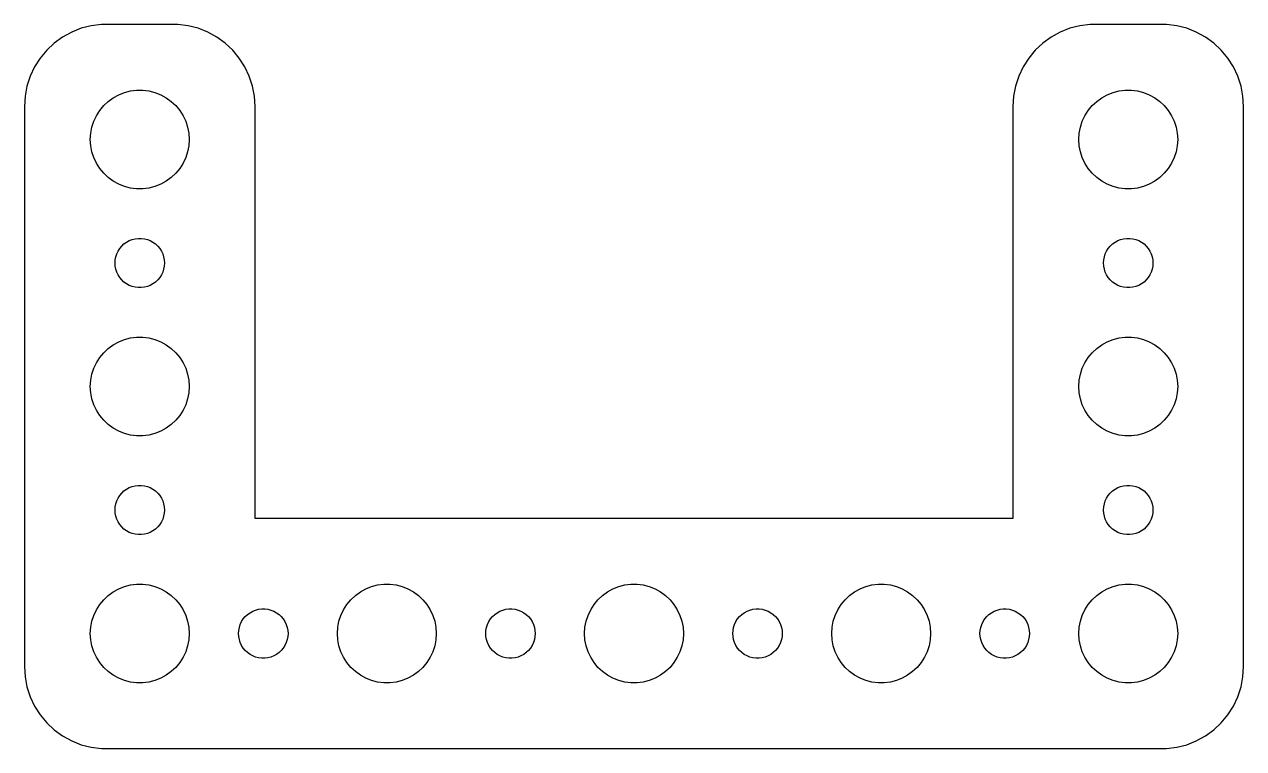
# Model space of a CAD drawing. Header units: metres. Extents: x -37 to 37, y 101 to 253.
# Drawn here: x -37 to 37, y 101 to 145 of the extents above; entities that cross this region are included whole.
import ezdxf

# ---------------------------------------------------------------- set-up
doc = ezdxf.new("R2010")
doc.units = ezdxf.units.M

msp = doc.modelspace()

# ---------------------------------------------------------------- linework, layer by layer
for p, q in [((-34.1289, 144.524), (-34.6791, 144.222)), ((-33.5451, 144.755), (-34.1289, 144.524)), ((-32.9369, 144.911), (-33.5451, 144.755)), ((-32.3139, 144.99), (-32.9369, 144.911)), ((-27.686, 144.99), (-32.3139, 144.99)), ((-27.0631, 144.911), (-27.686, 144.99)), ((-26.4549, 144.755), (-27.0631, 144.911)), ((-25.8711, 144.524), (-26.4549, 144.755)), ((-25.3209, 144.222), (-25.8711, 144.524)), ((25.8711, 144.524), (25.3209, 144.222)), ((26.4549, 144.755), (25.8711, 144.524)), ((27.0631, 144.911), (26.4549, 144.755)), ((27.686, 144.99), (27.0631, 144.911)), ((32.3139, 144.99), (27.686, 144.99)), ((32.9369, 144.911), (32.3139, 144.99)), ((33.5451, 144.755), (32.9369, 144.911)), ((34.1289, 144.524), (33.5451, 144.755)), ((34.6791, 144.222), (34.1289, 144.524)), ((-35.1871, 143.853), (-35.6448, 143.423)), ((-34.6791, 144.222), (-35.1871, 143.853)), ((-24.8129, 143.853), (-25.3209, 144.222)), ((-24.3551, 143.423), (-24.8129, 143.853)), ((24.8129, 143.853), (24.3551, 143.423)), ((25.3209, 144.222), (24.8129, 143.853)), ((35.1871, 143.853), (34.6791, 144.222)), ((35.6448, 143.423), (35.1871, 143.853)), ((-36.0451, 142.939), (-36.3815, 142.409)), ((-35.6448, 143.423), (-36.0451, 142.939)), ((-23.9549, 142.939), (-24.3551, 143.423)), ((-23.6185, 142.409), (-23.9549, 142.939)), ((23.9549, 142.939), (23.6185, 142.409)), ((24.3551, 143.423), (23.9549, 142.939)), ((36.0451, 142.939), (35.6448, 143.423)), ((36.3815, 142.409), (36.0451, 142.939)), ((-36.3815, 142.409), (-36.6489, 141.841)), ((-23.3511, 141.841), (-23.6185, 142.409)), ((23.6185, 142.409), (23.3511, 141.841)), ((36.6489, 141.841), (36.3815, 142.409)), ((-36.6489, 141.841), (-36.8429, 141.243)), ((-23.1571, 141.243), (-23.3511, 141.841)), ((23.3511, 141.841), (23.1571, 141.243)), ((36.8429, 141.243), (36.6489, 141.841)), ((-36.9606, 140.627), (-37, 140)), ((-36.8429, 141.243), (-36.9606, 140.627)), ((-31.6075, 140.533), (-31.2773, 140.714)), ((-31.2773, 140.714), (-30.927, 140.853)), ((-30.927, 140.853), (-30.5621, 140.947)), ((-30.5621, 140.947), (-30.1884, 140.994)), ((-30.1884, 140.994), (-29.8116, 140.994)), ((-29.8116, 140.994), (-29.4379, 140.947)), ((-29.4379, 140.947), (-29.0729, 140.853)), ((-29.0729, 140.853), (-28.7227, 140.714)), ((-28.7227, 140.714), (-28.3925, 140.533)), ((-23.0394, 140.627), (-23.1571, 141.243)), ((-23, 140), (-23.0394, 140.627)), ((23.0394, 140.627), (23, 140)), ((23.1571, 141.243), (23.0394, 140.627)), ((28.3925, 140.533), (28.7227, 140.714)), ((28.7227, 140.714), (29.0729, 140.853)), ((29.0729, 140.853), (29.4379, 140.947)), ((29.4379, 140.947), (29.8116, 140.994)), ((29.8116, 140.994), (30.1884, 140.994)), ((30.1884, 140.994), (30.5621, 140.947)), ((30.5621, 140.947), (30.927, 140.853)), ((30.927, 140.853), (31.2773, 140.714)), ((31.2773, 140.714), (31.6075, 140.533)), ((36.9606, 140.627), (36.8429, 141.243)), ((37, 140), (36.9606, 140.627)), ((-37, 140), (-37, 106)), ((-32.427, 139.763), (-32.1869, 140.054)), ((-32.1869, 140.054), (-31.9123, 140.312)), ((-31.9123, 140.312), (-31.6075, 140.533)), ((-28.3925, 140.533), (-28.0877, 140.312)), ((-28.0877, 140.312), (-27.8131, 140.054)), ((-27.8131, 140.054), (-27.5729, 139.763)), ((-23, 114.99), (-23, 140)), ((23, 140), (23, 114.99)), ((27.5729, 139.763), (27.8131, 140.054)), ((27.8131, 140.054), (28.0877, 140.312)), ((28.0877, 140.312), (28.3925, 140.533)), ((31.6075, 140.533), (31.9123, 140.312)), ((31.9123, 140.312), (32.1869, 140.054)), ((32.1869, 140.054), (32.427, 139.763)), ((37, 106), (37, 140)), ((-32.7893, 139.104), (-32.6289, 139.445)), ((-32.6289, 139.445), (-32.427, 139.763)), ((-27.5729, 139.763), (-27.3711, 139.445)), ((-27.3711, 139.445), (-27.2107, 139.104)), ((27.2107, 139.104), (27.3711, 139.445)), ((27.3711, 139.445), (27.5729, 139.763)), ((32.427, 139.763), (32.6289, 139.445)), ((32.6289, 139.445), (32.7893, 139.104)), ((-32.9763, 138.376), (-32.9057, 138.746)), ((-32.9057, 138.746), (-32.7893, 139.104)), ((-27.2107, 139.104), (-27.0942, 138.746)), ((-27.0942, 138.746), (-27.0237, 138.376)), ((27.0237, 138.376), (27.0942, 138.746)), ((27.0942, 138.746), (27.2107, 139.104)), ((32.7893, 139.104), (32.9057, 138.746)), ((32.9057, 138.746), (32.9763, 138.376)), ((-33, 138), (-32.9763, 138.376)), ((-32.9763, 137.624), (-33, 138)), ((-27.0237, 138.376), (-27, 138)), ((-27, 138), (-27.0237, 137.624)), ((27, 138), (27.0237, 138.376)), ((27.0237, 137.624), (27, 138)), ((32.9763, 138.376), (33, 138)), ((33, 138), (32.9763, 137.624)), ((-32.9057, 137.254), (-32.9763, 137.624)), ((-32.7893, 136.896), (-32.9057, 137.254)), ((-27.0942, 137.254), (-27.2107, 136.896)), ((-27.0237, 137.624), (-27.0942, 137.254)), ((27.0942, 137.254), (27.0237, 137.624)), ((27.2107, 136.896), (27.0942, 137.254)), ((32.9057, 137.254), (32.7893, 136.896)), ((32.9763, 137.624), (32.9057, 137.254)), ((-32.6289, 136.555), (-32.7893, 136.896)), ((-32.427, 136.237), (-32.6289, 136.555)), ((-32.1869, 135.946), (-32.427, 136.237)), ((-27.5729, 136.237), (-27.8131, 135.946)), ((-27.3711, 136.555), (-27.5729, 136.237)), ((-27.2107, 136.896), (-27.3711, 136.555)), ((27.3711, 136.555), (27.2107, 136.896)), ((27.5729, 136.237), (27.3711, 136.555)), ((27.8131, 135.946), (27.5729, 136.237)), ((32.427, 136.237), (32.1869, 135.946)), ((32.6289, 136.555), (32.427, 136.237)), ((32.7893, 136.896), (32.6289, 136.555)), ((-31.9123, 135.688), (-32.1869, 135.946)), ((-31.6075, 135.467), (-31.9123, 135.688)), ((-31.2773, 135.286), (-31.6075, 135.467)), ((-28.3925, 135.467), (-28.7227, 135.286)), ((-28.0877, 135.688), (-28.3925, 135.467)), ((-27.8131, 135.946), (-28.0877, 135.688)), ((28.0877, 135.688), (27.8131, 135.946)), ((28.3925, 135.467), (28.0877, 135.688)), ((28.7227, 135.286), (28.3925, 135.467)), ((31.6075, 135.467), (31.2773, 135.286)), ((31.9123, 135.688), (31.6075, 135.467)), ((32.1869, 135.946), (31.9123, 135.688)), ((-30.927, 135.147), (-31.2773, 135.286)), ((-30.5621, 135.053), (-30.927, 135.147)), ((-30.1884, 135.006), (-30.5621, 135.053)), ((-29.8116, 135.006), (-30.1884, 135.006)), ((-29.4379, 135.053), (-29.8116, 135.006)), ((-29.0729, 135.147), (-29.4379, 135.053)), ((-28.7227, 135.286), (-29.0729, 135.147)), ((29.0729, 135.147), (28.7227, 135.286)), ((29.4379, 135.053), (29.0729, 135.147)), ((29.8116, 135.006), (29.4379, 135.053)), ((30.1884, 135.006), (29.8116, 135.006)), ((30.5621, 135.053), (30.1884, 135.006)), ((30.927, 135.147), (30.5621, 135.053)), ((31.2773, 135.286), (30.927, 135.147)), ((-30.9561, 131.656), (-30.8037, 131.766)), ((-30.8037, 131.766), (-30.6387, 131.857)), ((-30.6387, 131.857), (-30.4635, 131.927)), ((-30.4635, 131.927), (-30.2811, 131.973)), ((-30.2811, 131.973), (-30.0942, 131.997)), ((-30.0942, 131.997), (-29.9058, 131.997)), ((-29.9058, 131.997), (-29.7189, 131.973)), ((-29.7189, 131.973), (-29.5365, 131.927)), ((-29.5365, 131.927), (-29.3613, 131.857)), ((-29.3613, 131.857), (-29.1963, 131.766)), ((-29.1963, 131.766), (-29.0439, 131.656)), ((29.0439, 131.656), (29.1963, 131.766)), ((29.1963, 131.766), (29.3613, 131.857)), ((29.3613, 131.857), (29.5365, 131.927)), ((29.5365, 131.927), (29.7189, 131.973)), ((29.7189, 131.973), (29.9058, 131.997)), ((29.9058, 131.997), (30.0942, 131.997)), ((30.0942, 131.997), (30.2811, 131.973)), ((30.2811, 131.973), (30.4635, 131.927)), ((30.4635, 131.927), (30.6387, 131.857)), ((30.6387, 131.857), (30.8037, 131.766)), ((30.8037, 131.766), (30.9561, 131.656)), ((-31.4529, 130.873), (-31.3947, 131.052)), ((-31.3947, 131.052), (-31.3145, 131.223)), ((-31.3145, 131.223), (-31.2135, 131.382)), ((-31.2135, 131.382), (-31.0934, 131.527)), ((-31.0934, 131.527), (-30.9561, 131.656)), ((-29.0439, 131.656), (-28.9065, 131.527)), ((-28.9065, 131.527), (-28.7865, 131.382)), ((-28.7865, 131.382), (-28.6855, 131.223)), ((-28.6855, 131.223), (-28.6053, 131.052)), ((-28.6053, 131.052), (-28.5471, 130.873)), ((28.5471, 130.873), (28.6053, 131.052)), ((28.6053, 131.052), (28.6855, 131.223)), ((28.6855, 131.223), (28.7865, 131.382)), ((28.7865, 131.382), (28.9065, 131.527)), ((28.9065, 131.527), (29.0439, 131.656)), ((30.9561, 131.656), (31.0934, 131.527)), ((31.0934, 131.527), (31.2135, 131.382)), ((31.2135, 131.382), (31.3145, 131.223)), ((31.3145, 131.223), (31.3947, 131.052)), ((31.3947, 131.052), (31.4529, 130.873)), ((-31.5, 130.5), (-31.4882, 130.688)), ((-31.4882, 130.312), (-31.5, 130.5)), ((-31.4882, 130.688), (-31.4529, 130.873)), ((-31.4529, 130.127), (-31.4882, 130.312)), ((-28.5471, 130.873), (-28.5118, 130.688)), ((-28.5118, 130.312), (-28.5471, 130.127)), ((-28.5118, 130.688), (-28.5, 130.5)), ((-28.5, 130.5), (-28.5118, 130.312)), ((28.5, 130.5), (28.5118, 130.688)), ((28.5118, 130.312), (28.5, 130.5)), ((28.5118, 130.688), (28.5471, 130.873)), ((28.5471, 130.127), (28.5118, 130.312)), ((31.4529, 130.873), (31.4882, 130.688)), ((31.4882, 130.312), (31.4529, 130.127)), ((31.4882, 130.688), (31.5, 130.5)), ((31.5, 130.5), (31.4882, 130.312)), ((-31.3947, 129.948), (-31.4529, 130.127)), ((-31.3145, 129.777), (-31.3947, 129.948)), ((-31.2135, 129.618), (-31.3145, 129.777)), ((-31.0934, 129.473), (-31.2135, 129.618)), ((-28.7865, 129.618), (-28.9065, 129.473)), ((-28.6855, 129.777), (-28.7865, 129.618)), ((-28.6053, 129.948), (-28.6855, 129.777)), ((-28.5471, 130.127), (-28.6053, 129.948)), ((28.6053, 129.948), (28.5471, 130.127)), ((28.6855, 129.777), (28.6053, 129.948)), ((28.7865, 129.618), (28.6855, 129.777)), ((28.9065, 129.473), (28.7865, 129.618)), ((31.2135, 129.618), (31.0934, 129.473)), ((31.3145, 129.777), (31.2135, 129.618)), ((31.3947, 129.948), (31.3145, 129.777)), ((31.4529, 130.127), (31.3947, 129.948)), ((-30.9561, 129.344), (-31.0934, 129.473)), ((-30.8037, 129.234), (-30.9561, 129.344)), ((-30.6387, 129.143), (-30.8037, 129.234)), ((-30.4635, 129.073), (-30.6387, 129.143)), ((-30.2811, 129.027), (-30.4635, 129.073)), ((-30.0942, 129.003), (-30.2811, 129.027)), ((-29.9058, 129.003), (-30.0942, 129.003)), ((-29.7189, 129.027), (-29.9058, 129.003)), ((-29.5365, 129.073), (-29.7189, 129.027)), ((-29.3613, 129.143), (-29.5365, 129.073)), ((-29.1963, 129.234), (-29.3613, 129.143)), ((-29.0439, 129.344), (-29.1963, 129.234)), ((-28.9065, 129.473), (-29.0439, 129.344)), ((29.0439, 129.344), (28.9065, 129.473)), ((29.1963, 129.234), (29.0439, 129.344)), ((29.3613, 129.143), (29.1963, 129.234)), ((29.5365, 129.073), (29.3613, 129.143)), ((29.7189, 129.027), (29.5365, 129.073)), ((29.9058, 129.003), (29.7189, 129.027)), ((30.0942, 129.003), (29.9058, 129.003)), ((30.2811, 129.027), (30.0942, 129.003)), ((30.4635, 129.073), (30.2811, 129.027)), ((30.6387, 129.143), (30.4635, 129.073)), ((30.8037, 129.234), (30.6387, 129.143)), ((30.9561, 129.344), (30.8037, 129.234)), ((31.0934, 129.473), (30.9561, 129.344)), ((-31.2773, 125.714), (-30.927, 125.853)), ((-30.927, 125.853), (-30.5621, 125.947)), ((-30.5621, 125.947), (-30.1884, 125.994)), ((-30.1884, 125.994), (-29.8116, 125.994)), ((-29.8116, 125.994), (-29.4379, 125.947)), ((-29.4379, 125.947), (-29.0729, 125.853)), ((-29.0729, 125.853), (-28.7227, 125.714)), ((28.7227, 125.714), (29.0729, 125.853)), ((29.0729, 125.853), (29.4379, 125.947)), ((29.4379, 125.947), (29.8116, 125.994)), ((29.8116, 125.994), (30.1884, 125.994)), ((30.1884, 125.994), (30.5621, 125.947)), ((30.5621, 125.947), (30.927, 125.853)), ((30.927, 125.853), (31.2773, 125.714)), ((-32.1869, 125.054), (-31.9123, 125.312)), ((-31.9123, 125.312), (-31.6075, 125.533)), ((-31.6075, 125.533), (-31.2773, 125.714)), ((-28.7227, 125.714), (-28.3925, 125.533)), ((-28.3925, 125.533), (-28.0877, 125.312)), ((-28.0877, 125.312), (-27.8131, 125.054)), ((27.8131, 125.054), (28.0877, 125.312)), ((28.0877, 125.312), (28.3925, 125.533)), ((28.3925, 125.533), (28.7227, 125.714)), ((31.2773, 125.714), (31.6075, 125.533)), ((31.6075, 125.533), (31.9123, 125.312)), ((31.9123, 125.312), (32.1869, 125.054)), ((-32.7893, 124.104), (-32.6289, 124.445)), ((-32.6289, 124.445), (-32.427, 124.763)), ((-32.427, 124.763), (-32.1869, 125.054)), ((-27.8131, 125.054), (-27.5729, 124.763)), ((-27.5729, 124.763), (-27.3711, 124.445)), ((-27.3711, 124.445), (-27.2107, 124.104)), ((27.2107, 124.104), (27.3711, 124.445)), ((27.3711, 124.445), (27.5729, 124.763)), ((27.5729, 124.763), (27.8131, 125.054)), ((32.1869, 125.054), (32.427, 124.763)), ((32.427, 124.763), (32.6289, 124.445)), ((32.6289, 124.445), (32.7893, 124.104)), ((-32.9763, 123.376), (-32.9057, 123.746)), ((-32.9057, 123.746), (-32.7893, 124.104)), ((-27.2107, 124.104), (-27.0942, 123.746)), ((-27.0942, 123.746), (-27.0237, 123.376)), ((27.0237, 123.376), (27.0942, 123.746)), ((27.0942, 123.746), (27.2107, 124.104)), ((32.7893, 124.104), (32.9057, 123.746)), ((32.9057, 123.746), (32.9763, 123.376)), ((-33, 123), (-32.9763, 123.376)), ((-32.9763, 122.624), (-33, 123)), ((-27.0237, 123.376), (-27, 123)), ((-27, 123), (-27.0237, 122.624)), ((27, 123), (27.0237, 123.376)), ((27.0237, 122.624), (27, 123)), ((32.9763, 123.376), (33, 123)), ((33, 123), (32.9763, 122.624)), ((-32.9057, 122.254), (-32.9763, 122.624)), ((-32.7893, 121.896), (-32.9057, 122.254)), ((-27.0942, 122.254), (-27.2107, 121.896)), ((-27.0237, 122.624), (-27.0942, 122.254)), ((27.0942, 122.254), (27.0237, 122.624)), ((27.2107, 121.896), (27.0942, 122.254)), ((32.9057, 122.254), (32.7893, 121.896)), ((32.9763, 122.624), (32.9057, 122.254)), ((-32.6289, 121.555), (-32.7893, 121.896)), ((-32.427, 121.237), (-32.6289, 121.555)), ((-27.3711, 121.555), (-27.5729, 121.237)), ((-27.2107, 121.896), (-27.3711, 121.555)), ((27.3711, 121.555), (27.2107, 121.896)), ((27.5729, 121.237), (27.3711, 121.555)), ((32.6289, 121.555), (32.427, 121.237)), ((32.7893, 121.896), (32.6289, 121.555)), ((-32.1869, 120.946), (-32.427, 121.237)), ((-31.9123, 120.688), (-32.1869, 120.946)), ((-31.6075, 120.467), (-31.9123, 120.688)), ((-28.0877, 120.688), (-28.3925, 120.467)), ((-27.8131, 120.946), (-28.0877, 120.688)), ((-27.5729, 121.237), (-27.8131, 120.946)), ((27.8131, 120.946), (27.5729, 121.237)), ((28.0877, 120.688), (27.8131, 120.946)), ((28.3925, 120.467), (28.0877, 120.688)), ((31.9123, 120.688), (31.6075, 120.467)), ((32.1869, 120.946), (31.9123, 120.688)), ((32.427, 121.237), (32.1869, 120.946)), ((-31.2773, 120.286), (-31.6075, 120.467)), ((-30.927, 120.147), (-31.2773, 120.286)), ((-30.5621, 120.053), (-30.927, 120.147)), ((-30.1884, 120.006), (-30.5621, 120.053)), ((-29.8116, 120.006), (-30.1884, 120.006)), ((-29.4379, 120.053), (-29.8116, 120.006)), ((-29.0729, 120.147), (-29.4379, 120.053)), ((-28.7227, 120.286), (-29.0729, 120.147)), ((-28.3925, 120.467), (-28.7227, 120.286)), ((28.7227, 120.286), (28.3925, 120.467)), ((29.0729, 120.147), (28.7227, 120.286)), ((29.4379, 120.053), (29.0729, 120.147)), ((29.8116, 120.006), (29.4379, 120.053)), ((30.1884, 120.006), (29.8116, 120.006)), ((30.5621, 120.053), (30.1884, 120.006)), ((30.927, 120.147), (30.5621, 120.053)), ((31.2773, 120.286), (30.927, 120.147)), ((31.6075, 120.467), (31.2773, 120.286)), ((-30.6387, 116.857), (-30.4635, 116.927)), ((-30.4635, 116.927), (-30.2811, 116.973)), ((-30.2811, 116.973), (-30.0942, 116.997)), ((-30.0942, 116.997), (-29.9058, 116.997)), ((-29.9058, 116.997), (-29.7189, 116.973)), ((-29.7189, 116.973), (-29.5365, 116.927)), ((-29.5365, 116.927), (-29.3613, 116.857)), ((29.3613, 116.857), (29.5365, 116.927)), ((29.5365, 116.927), (29.7189, 116.973)), ((29.7189, 116.973), (29.9058, 116.997)), ((29.9058, 116.997), (30.0942, 116.997)), ((30.0942, 116.997), (30.2811, 116.973)), ((30.2811, 116.973), (30.4635, 116.927)), ((30.4635, 116.927), (30.6387, 116.857)), ((-31.3947, 116.052), (-31.3145, 116.223)), ((-31.3145, 116.223), (-31.2135, 116.382)), ((-31.2135, 116.382), (-31.0934, 116.527)), ((-31.0934, 116.527), (-30.9561, 116.656)), ((-30.9561, 116.656), (-30.8037, 116.766)), ((-30.8037, 116.766), (-30.6387, 116.857)), ((-29.3613, 116.857), (-29.1963, 116.766)), ((-29.1963, 116.766), (-29.0439, 116.656)), ((-29.0439, 116.656), (-28.9065, 116.527)), ((-28.9065, 116.527), (-28.7865, 116.382)), ((-28.7865, 116.382), (-28.6855, 116.223)), ((-28.6855, 116.223), (-28.6053, 116.052)), ((28.6053, 116.052), (28.6855, 116.223)), ((28.6855, 116.223), (28.7865, 116.382)), ((28.7865, 116.382), (28.9065, 116.527)), ((28.9065, 116.527), (29.0439, 116.656)), ((29.0439, 116.656), (29.1963, 116.766)), ((29.1963, 116.766), (29.3613, 116.857)), ((30.6387, 116.857), (30.8037, 116.766)), ((30.8037, 116.766), (30.9561, 116.656)), ((30.9561, 116.656), (31.0934, 116.527)), ((31.0934, 116.527), (31.2135, 116.382)), ((31.2135, 116.382), (31.3145, 116.223)), ((31.3145, 116.223), (31.3947, 116.052)), ((-31.5, 115.5), (-31.4882, 115.688)), ((-31.4882, 115.312), (-31.5, 115.5)), ((-31.4882, 115.688), (-31.4529, 115.873)), ((-31.4529, 115.873), (-31.3947, 116.052)), ((-28.6053, 116.052), (-28.5471, 115.873)), ((-28.5471, 115.873), (-28.5118, 115.688)), ((-28.5118, 115.688), (-28.5, 115.5)), ((-28.5, 115.5), (-28.5118, 115.312)), ((28.5, 115.5), (28.5118, 115.688)), ((28.5118, 115.312), (28.5, 115.5)), ((28.5118, 115.688), (28.5471, 115.873)), ((28.5471, 115.873), (28.6053, 116.052)), ((31.3947, 116.052), (31.4529, 115.873)), ((31.4529, 115.873), (31.4882, 115.688)), ((31.4882, 115.688), (31.5, 115.5)), ((31.5, 115.5), (31.4882, 115.312)), ((-31.4529, 115.127), (-31.4882, 115.312)), ((-31.3947, 114.948), (-31.4529, 115.127)), ((-31.3145, 114.777), (-31.3947, 114.948)), ((-31.2135, 114.618), (-31.3145, 114.777)), ((-28.6855, 114.777), (-28.7865, 114.618)), ((-28.6053, 114.948), (-28.6855, 114.777)), ((-28.5471, 115.127), (-28.6053, 114.948)), ((-28.5118, 115.312), (-28.5471, 115.127)), ((23, 114.99), (-23, 114.99)), ((28.5471, 115.127), (28.5118, 115.312)), ((28.6053, 114.948), (28.5471, 115.127)), ((28.6855, 114.777), (28.6053, 114.948)), ((28.7865, 114.618), (28.6855, 114.777)), ((31.3145, 114.777), (31.2135, 114.618)), ((31.3947, 114.948), (31.3145, 114.777)), ((31.4529, 115.127), (31.3947, 114.948)), ((31.4882, 115.312), (31.4529, 115.127)), ((-31.0934, 114.473), (-31.2135, 114.618)), ((-30.9561, 114.344), (-31.0934, 114.473)), ((-30.8037, 114.234), (-30.9561, 114.344)), ((-30.6387, 114.143), (-30.8037, 114.234)), ((-30.4635, 114.073), (-30.6387, 114.143)), ((-30.2811, 114.027), (-30.4635, 114.073)), ((-30.0942, 114.003), (-30.2811, 114.027)), ((-29.9058, 114.003), (-30.0942, 114.003)), ((-29.7189, 114.027), (-29.9058, 114.003)), ((-29.5365, 114.073), (-29.7189, 114.027)), ((-29.3613, 114.143), (-29.5365, 114.073)), ((-29.1963, 114.234), (-29.3613, 114.143)), ((-29.0439, 114.344), (-29.1963, 114.234)), ((-28.9065, 114.473), (-29.0439, 114.344)), ((-28.7865, 114.618), (-28.9065, 114.473)), ((28.9065, 114.473), (28.7865, 114.618)), ((29.0439, 114.344), (28.9065, 114.473)), ((29.1963, 114.234), (29.0439, 114.344)), ((29.3613, 114.143), (29.1963, 114.234)), ((29.5365, 114.073), (29.3613, 114.143)), ((29.7189, 114.027), (29.5365, 114.073)), ((29.9058, 114.003), (29.7189, 114.027)), ((30.0942, 114.003), (29.9058, 114.003)), ((30.2811, 114.027), (30.0942, 114.003)), ((30.4635, 114.073), (30.2811, 114.027)), ((30.6387, 114.143), (30.4635, 114.073)), ((30.8037, 114.234), (30.6387, 114.143)), ((30.9561, 114.344), (30.8037, 114.234)), ((31.0934, 114.473), (30.9561, 114.344)), ((31.2135, 114.618), (31.0934, 114.473)), ((-32.1869, 110.054), (-31.9123, 110.312)), ((-31.9123, 110.312), (-31.6075, 110.533)), ((-31.6075, 110.533), (-31.2773, 110.714)), ((-31.2773, 110.714), (-30.927, 110.853)), ((-30.927, 110.853), (-30.5621, 110.947)), ((-30.5621, 110.947), (-30.1884, 110.994)), ((-30.1884, 110.994), (-29.8116, 110.994)), ((-29.8116, 110.994), (-29.4379, 110.947)), ((-29.4379, 110.947), (-29.0729, 110.853)), ((-29.0729, 110.853), (-28.7227, 110.714)), ((-28.7227, 110.714), (-28.3925, 110.533)), ((-28.3925, 110.533), (-28.0877, 110.312)), ((-28.0877, 110.312), (-27.8131, 110.054)), ((-17.1869, 110.054), (-16.9123, 110.312)), ((-16.9123, 110.312), (-16.6075, 110.533)), ((-16.6075, 110.533), (-16.2773, 110.714)), ((-16.2773, 110.714), (-15.927, 110.853)), ((-15.927, 110.853), (-15.5621, 110.947)), ((-15.5621, 110.947), (-15.1884, 110.994)), ((-15.1884, 110.994), (-14.8116, 110.994)), ((-14.8116, 110.994), (-14.4379, 110.947)), ((-14.4379, 110.947), (-14.0729, 110.853)), ((-14.0729, 110.853), (-13.7227, 110.714)), ((-13.7227, 110.714), (-13.3925, 110.533)), ((-13.3925, 110.533), (-13.0877, 110.312)), ((-13.0877, 110.312), (-12.8131, 110.054)), ((-2.1869, 110.054), (-1.91226, 110.312)), ((-1.91226, 110.312), (-1.60747, 110.533)), ((-1.60747, 110.533), (-1.27733, 110.714)), ((-1.27733, 110.714), (-0.92705, 110.853)), ((-0.92705, 110.853), (-0.56213, 110.947)), ((-0.56213, 110.947), (-0.18837, 110.994)), ((-0.18837, 110.994), (0.18837, 110.994)), ((0.18837, 110.994), (0.56213, 110.947)), ((0.56213, 110.947), (0.92705, 110.853)), ((0.92705, 110.853), (1.27733, 110.714)), ((1.27733, 110.714), (1.60747, 110.533)), ((1.60747, 110.533), (1.91226, 110.312)), ((1.91226, 110.312), (2.1869, 110.054)), ((12.8131, 110.054), (13.0877, 110.312)), ((13.0877, 110.312), (13.3925, 110.533)), ((13.3925, 110.533), (13.7227, 110.714)), ((13.7227, 110.714), (14.0729, 110.853)), ((14.0729, 110.853), (14.4379, 110.947)), ((14.4379, 110.947), (14.8116, 110.994)), ((14.8116, 110.994), (15.1884, 110.994)), ((15.1884, 110.994), (15.5621, 110.947)), ((15.5621, 110.947), (15.927, 110.853)), ((15.927, 110.853), (16.2773, 110.714)), ((16.2773, 110.714), (16.6075, 110.533)), ((16.6075, 110.533), (16.9123, 110.312)), ((16.9123, 110.312), (17.1869, 110.054)), ((27.8131, 110.054), (28.0877, 110.312)), ((28.0877, 110.312), (28.3925, 110.533)), ((28.3925, 110.533), (28.7227, 110.714)), ((28.7227, 110.714), (29.0729, 110.853)), ((29.0729, 110.853), (29.4379, 110.947)), ((29.4379, 110.947), (29.8116, 110.994)), ((29.8116, 110.994), (30.1884, 110.994)), ((30.1884, 110.994), (30.5621, 110.947)), ((30.5621, 110.947), (30.927, 110.853)), ((30.927, 110.853), (31.2773, 110.714)), ((31.2773, 110.714), (31.6075, 110.533)), ((31.6075, 110.533), (31.9123, 110.312)), ((31.9123, 110.312), (32.1869, 110.054)), ((-32.6289, 109.445), (-32.427, 109.763)), ((-32.427, 109.763), (-32.1869, 110.054)), ((-27.8131, 110.054), (-27.5729, 109.763)), ((-27.5729, 109.763), (-27.3711, 109.445)), ((-17.6289, 109.445), (-17.427, 109.763)), ((-17.427, 109.763), (-17.1869, 110.054)), ((-12.8131, 110.054), (-12.5729, 109.763)), ((-12.5729, 109.763), (-12.3711, 109.445)), ((-2.62891, 109.445), (-2.42705, 109.763)), ((-2.42705, 109.763), (-2.1869, 110.054)), ((2.1869, 110.054), (2.42705, 109.763)), ((2.42705, 109.763), (2.62891, 109.445)), ((12.3711, 109.445), (12.5729, 109.763)), ((12.5729, 109.763), (12.8131, 110.054)), ((17.1869, 110.054), (17.427, 109.763)), ((17.427, 109.763), (17.6289, 109.445)), ((27.3711, 109.445), (27.5729, 109.763)), ((27.5729, 109.763), (27.8131, 110.054)), ((32.1869, 110.054), (32.427, 109.763)), ((32.427, 109.763), (32.6289, 109.445)), ((-32.9057, 108.746), (-32.7893, 109.104)), ((-32.7893, 109.104), (-32.6289, 109.445)), ((-27.3711, 109.445), (-27.2107, 109.104)), ((-27.2107, 109.104), (-27.0942, 108.746)), ((-23.8145, 108.723), (-23.7135, 108.882)), ((-23.7135, 108.882), (-23.5934, 109.027)), ((-23.5934, 109.027), (-23.4561, 109.156)), ((-23.4561, 109.156), (-23.3037, 109.266)), ((-23.3037, 109.266), (-23.1387, 109.357)), ((-23.1387, 109.357), (-22.9635, 109.427)), ((-22.9635, 109.427), (-22.7811, 109.473)), ((-22.7811, 109.473), (-22.5942, 109.497)), ((-22.5942, 109.497), (-22.4058, 109.497)), ((-22.4058, 109.497), (-22.2189, 109.473)), ((-22.2189, 109.473), (-22.0365, 109.427)), ((-22.0365, 109.427), (-21.8613, 109.357)), ((-21.8613, 109.357), (-21.6963, 109.266)), ((-21.6963, 109.266), (-21.5439, 109.156)), ((-21.5439, 109.156), (-21.4065, 109.027)), ((-21.4065, 109.027), (-21.2865, 108.882)), ((-21.2865, 108.882), (-21.1855, 108.723)), ((-17.9057, 108.746), (-17.7893, 109.104)), ((-17.7893, 109.104), (-17.6289, 109.445)), ((-12.3711, 109.445), (-12.2107, 109.104)), ((-12.2107, 109.104), (-12.0942, 108.746)), ((-8.81445, 108.723), (-8.71352, 108.882)), ((-8.71352, 108.882), (-8.59344, 109.027)), ((-8.59344, 109.027), (-8.45613, 109.156)), ((-8.45613, 109.156), (-8.30373, 109.266)), ((-8.30373, 109.266), (-8.13866, 109.357)), ((-8.13866, 109.357), (-7.96352, 109.427)), ((-7.96352, 109.427), (-7.78107, 109.473)), ((-7.78107, 109.473), (-7.59418, 109.497)), ((-7.59418, 109.497), (-7.40581, 109.497)), ((-7.40581, 109.497), (-7.21892, 109.473)), ((-7.21892, 109.473), (-7.03647, 109.427)), ((-7.03647, 109.427), (-6.86133, 109.357)), ((-6.86133, 109.357), (-6.69626, 109.266)), ((-6.69626, 109.266), (-6.54385, 109.156)), ((-6.54385, 109.156), (-6.40654, 109.027)), ((-6.40654, 109.027), (-6.28647, 108.882)), ((-6.28647, 108.882), (-6.18553, 108.723)), ((-2.90575, 108.746), (-2.78932, 109.104)), ((-2.78932, 109.104), (-2.62891, 109.445)), ((2.62891, 109.445), (2.78932, 109.104)), ((2.78932, 109.104), (2.90575, 108.746)), ((6.18553, 108.723), (6.28647, 108.882)), ((6.28647, 108.882), (6.40654, 109.027)), ((6.40654, 109.027), (6.54385, 109.156)), ((6.54385, 109.156), (6.69626, 109.266)), ((6.69626, 109.266), (6.86133, 109.357)), ((6.86133, 109.357), (7.03647, 109.427)), ((7.03647, 109.427), (7.21892, 109.473)), ((7.21892, 109.473), (7.40581, 109.497)), ((7.40581, 109.497), (7.59418, 109.497)), ((7.59418, 109.497), (7.78107, 109.473)), ((7.78107, 109.473), (7.96352, 109.427)), ((7.96352, 109.427), (8.13866, 109.357)), ((8.13866, 109.357), (8.30373, 109.266)), ((8.30373, 109.266), (8.45613, 109.156)), ((8.45613, 109.156), (8.59344, 109.027)), ((8.59344, 109.027), (8.71352, 108.882)), ((8.71352, 108.882), (8.81445, 108.723)), ((12.0942, 108.746), (12.2107, 109.104)), ((12.2107, 109.104), (12.3711, 109.445)), ((17.6289, 109.445), (17.7893, 109.104)), ((17.7893, 109.104), (17.9057, 108.746)), ((21.1855, 108.723), (21.2865, 108.882)), ((21.2865, 108.882), (21.4065, 109.027)), ((21.4065, 109.027), (21.5439, 109.156)), ((21.5439, 109.156), (21.6963, 109.266)), ((21.6963, 109.266), (21.8613, 109.357)), ((21.8613, 109.357), (22.0365, 109.427)), ((22.0365, 109.427), (22.2189, 109.473)), ((22.2189, 109.473), (22.4058, 109.497)), ((22.4058, 109.497), (22.5942, 109.497)), ((22.5942, 109.497), (22.7811, 109.473)), ((22.7811, 109.473), (22.9635, 109.427)), ((22.9635, 109.427), (23.1387, 109.357)), ((23.1387, 109.357), (23.3037, 109.266)), ((23.3037, 109.266), (23.4561, 109.156)), ((23.4561, 109.156), (23.5934, 109.027)), ((23.5934, 109.027), (23.7135, 108.882)), ((23.7135, 108.882), (23.8145, 108.723)), ((27.0942, 108.746), (27.2107, 109.104)), ((27.2107, 109.104), (27.3711, 109.445)), ((32.6289, 109.445), (32.7893, 109.104)), ((32.7893, 109.104), (32.9057, 108.746)), ((-33, 108), (-32.9763, 108.376)), ((-32.9763, 108.376), (-32.9057, 108.746)), ((-27.0942, 108.746), (-27.0237, 108.376)), ((-27.0237, 108.376), (-27, 108)), ((-24, 108), (-23.9882, 108.188)), ((-23.9882, 108.188), (-23.9529, 108.373)), ((-23.9529, 108.373), (-23.8947, 108.552)), ((-23.8947, 108.552), (-23.8145, 108.723)), ((-21.1855, 108.723), (-21.1053, 108.552)), ((-21.1053, 108.552), (-21.0471, 108.373)), ((-21.0471, 108.373), (-21.0118, 108.188)), ((-21.0118, 108.188), (-21, 108)), ((-18, 108), (-17.9763, 108.376)), ((-17.9763, 108.376), (-17.9057, 108.746)), ((-12.0942, 108.746), (-12.0237, 108.376)), ((-12.0237, 108.376), (-12, 108)), ((-9, 108), (-8.98816, 108.188)), ((-8.98816, 108.188), (-8.95287, 108.373)), ((-8.95287, 108.373), (-8.89465, 108.552)), ((-8.89465, 108.552), (-8.81445, 108.723)), ((-6.18553, 108.723), (-6.10533, 108.552)), ((-6.10533, 108.552), (-6.04712, 108.373)), ((-6.04712, 108.373), (-6.01183, 108.188)), ((-6.01183, 108.188), (-6, 108)), ((-3, 108), (-2.97633, 108.376)), ((-2.97633, 108.376), (-2.90575, 108.746)), ((2.90575, 108.746), (2.97633, 108.376)), ((2.97633, 108.376), (3, 108)), ((6, 108), (6.01183, 108.188)), ((6.01183, 108.188), (6.04712, 108.373)), ((6.04712, 108.373), (6.10533, 108.552)), ((6.10533, 108.552), (6.18553, 108.723)), ((8.81445, 108.723), (8.89465, 108.552)), ((8.89465, 108.552), (8.95287, 108.373)), ((8.95287, 108.373), (8.98816, 108.188)), ((8.98816, 108.188), (9, 108)), ((12, 108), (12.0237, 108.376)), ((12.0237, 108.376), (12.0942, 108.746)), ((17.9057, 108.746), (17.9763, 108.376)), ((17.9763, 108.376), (18, 108)), ((21, 108), (21.0118, 108.188)), ((21.0118, 108.188), (21.0471, 108.373)), ((21.0471, 108.373), (21.1053, 108.552)), ((21.1053, 108.552), (21.1855, 108.723)), ((23.8145, 108.723), (23.8947, 108.552)), ((23.8947, 108.552), (23.9529, 108.373)), ((23.9529, 108.373), (23.9882, 108.188)), ((23.9882, 108.188), (24, 108)), ((27, 108), (27.0237, 108.376)), ((27.0237, 108.376), (27.0942, 108.746)), ((32.9057, 108.746), (32.9763, 108.376)), ((32.9763, 108.376), (33, 108)), ((-32.9763, 107.624), (-33, 108)), ((-32.9057, 107.254), (-32.9763, 107.624)), ((-27.0237, 107.624), (-27.0942, 107.254)), ((-27, 108), (-27.0237, 107.624)), ((-23.9882, 107.812), (-24, 108)), ((-23.9529, 107.627), (-23.9882, 107.812)), ((-23.8947, 107.448), (-23.9529, 107.627)), ((-23.8145, 107.277), (-23.8947, 107.448)), ((-21.1053, 107.448), (-21.1855, 107.277)), ((-21.0471, 107.627), (-21.1053, 107.448)), ((-21.0118, 107.812), (-21.0471, 107.627)), ((-21, 108), (-21.0118, 107.812)), ((-17.9763, 107.624), (-18, 108)), ((-17.9057, 107.254), (-17.9763, 107.624)), ((-12.0237, 107.624), (-12.0942, 107.254)), ((-12, 108), (-12.0237, 107.624)), ((-8.98816, 107.812), (-9, 108)), ((-8.95287, 107.627), (-8.98816, 107.812)), ((-8.89465, 107.448), (-8.95287, 107.627)), ((-8.81445, 107.277), (-8.89465, 107.448)), ((-6.10533, 107.448), (-6.18553, 107.277)), ((-6.04712, 107.627), (-6.10533, 107.448)), ((-6.01183, 107.812), (-6.04712, 107.627)), ((-6, 108), (-6.01183, 107.812)), ((-2.97633, 107.624), (-3, 108)), ((-2.90575, 107.254), (-2.97633, 107.624)), ((2.97633, 107.624), (2.90575, 107.254)), ((3, 108), (2.97633, 107.624)), ((6.01183, 107.812), (6, 108)), ((6.04712, 107.627), (6.01183, 107.812)), ((6.10533, 107.448), (6.04712, 107.627)), ((6.18553, 107.277), (6.10533, 107.448)), ((8.89465, 107.448), (8.81445, 107.277)), ((8.95287, 107.627), (8.89465, 107.448)), ((8.98816, 107.812), (8.95287, 107.627)), ((9, 108), (8.98816, 107.812)), ((12.0237, 107.624), (12, 108)), ((12.0942, 107.254), (12.0237, 107.624)), ((17.9763, 107.624), (17.9057, 107.254)), ((18, 108), (17.9763, 107.624)), ((21.0118, 107.812), (21, 108)), ((21.0471, 107.627), (21.0118, 107.812)), ((21.1053, 107.448), (21.0471, 107.627)), ((21.1855, 107.277), (21.1053, 107.448)), ((23.8947, 107.448), (23.8145, 107.277)), ((23.9529, 107.627), (23.8947, 107.448)), ((23.9882, 107.812), (23.9529, 107.627)), ((24, 108), (23.9882, 107.812)), ((27.0237, 107.624), (27, 108)), ((27.0942, 107.254), (27.0237, 107.624)), ((32.9763, 107.624), (32.9057, 107.254)), ((33, 108), (32.9763, 107.624)), ((-32.7893, 106.896), (-32.9057, 107.254)), ((-32.6289, 106.555), (-32.7893, 106.896)), ((-27.2107, 106.896), (-27.3711, 106.555)), ((-27.0942, 107.254), (-27.2107, 106.896)), ((-23.7135, 107.118), (-23.8145, 107.277)), ((-23.5934, 106.973), (-23.7135, 107.118)), ((-23.4561, 106.844), (-23.5934, 106.973)), ((-23.3037, 106.734), (-23.4561, 106.844)), ((-23.1387, 106.643), (-23.3037, 106.734)), ((-22.9635, 106.573), (-23.1387, 106.643)), ((-22.7811, 106.527), (-22.9635, 106.573)), ((-22.0365, 106.573), (-22.2189, 106.527)), ((-21.8613, 106.643), (-22.0365, 106.573)), ((-21.6963, 106.734), (-21.8613, 106.643)), ((-21.5439, 106.844), (-21.6963, 106.734)), ((-21.4065, 106.973), (-21.5439, 106.844)), ((-21.2865, 107.118), (-21.4065, 106.973)), ((-21.1855, 107.277), (-21.2865, 107.118)), ((-17.7893, 106.896), (-17.9057, 107.254)), ((-17.6289, 106.555), (-17.7893, 106.896)), ((-12.2107, 106.896), (-12.3711, 106.555)), ((-12.0942, 107.254), (-12.2107, 106.896)), ((-8.71352, 107.118), (-8.81445, 107.277)), ((-8.59344, 106.973), (-8.71352, 107.118)), ((-8.45613, 106.844), (-8.59344, 106.973)), ((-8.30373, 106.734), (-8.45613, 106.844)), ((-8.13866, 106.643), (-8.30373, 106.734)), ((-7.96352, 106.573), (-8.13866, 106.643)), ((-7.78107, 106.527), (-7.96352, 106.573)), ((-7.03647, 106.573), (-7.21892, 106.527)), ((-6.86133, 106.643), (-7.03647, 106.573)), ((-6.69626, 106.734), (-6.86133, 106.643)), ((-6.54385, 106.844), (-6.69626, 106.734)), ((-6.40654, 106.973), (-6.54385, 106.844)), ((-6.28647, 107.118), (-6.40654, 106.973)), ((-6.18553, 107.277), (-6.28647, 107.118)), ((-2.78932, 106.896), (-2.90575, 107.254)), ((-2.62891, 106.555), (-2.78932, 106.896)), ((2.78932, 106.896), (2.62891, 106.555)), ((2.90575, 107.254), (2.78932, 106.896)), ((6.28647, 107.118), (6.18553, 107.277)), ((6.40654, 106.973), (6.28647, 107.118)), ((6.54385, 106.844), (6.40654, 106.973)), ((6.69626, 106.734), (6.54385, 106.844)), ((6.86133, 106.643), (6.69626, 106.734)), ((7.03647, 106.573), (6.86133, 106.643)), ((7.21892, 106.527), (7.03647, 106.573)), ((7.96352, 106.573), (7.78107, 106.527)), ((8.13866, 106.643), (7.96352, 106.573)), ((8.30373, 106.734), (8.13866, 106.643)), ((8.45613, 106.844), (8.30373, 106.734)), ((8.59344, 106.973), (8.45613, 106.844)), ((8.71352, 107.118), (8.59344, 106.973)), ((8.81445, 107.277), (8.71352, 107.118)), ((12.2107, 106.896), (12.0942, 107.254)), ((12.3711, 106.555), (12.2107, 106.896)), ((17.7893, 106.896), (17.6289, 106.555)), ((17.9057, 107.254), (17.7893, 106.896)), ((21.2865, 107.118), (21.1855, 107.277)), ((21.4065, 106.973), (21.2865, 107.118)), ((21.5439, 106.844), (21.4065, 106.973)), ((21.6963, 106.734), (21.5439, 106.844)), ((21.8613, 106.643), (21.6963, 106.734)), ((22.0365, 106.573), (21.8613, 106.643)), ((22.2189, 106.527), (22.0365, 106.573)), ((22.9635, 106.573), (22.7811, 106.527)), ((23.1387, 106.643), (22.9635, 106.573)), ((23.3037, 106.734), (23.1387, 106.643)), ((23.4561, 106.844), (23.3037, 106.734)), ((23.5934, 106.973), (23.4561, 106.844)), ((23.7135, 107.118), (23.5934, 106.973)), ((23.8145, 107.277), (23.7135, 107.118)), ((27.2107, 106.896), (27.0942, 107.254)), ((27.3711, 106.555), (27.2107, 106.896)), ((32.7893, 106.896), (32.6289, 106.555)), ((32.9057, 107.254), (32.7893, 106.896)), ((-37, 106), (-36.9606, 105.373)), ((-32.427, 106.237), (-32.6289, 106.555)), ((-32.1869, 105.946), (-32.427, 106.237)), ((-31.9123, 105.688), (-32.1869, 105.946)), ((-27.8131, 105.946), (-28.0877, 105.688)), ((-27.5729, 106.237), (-27.8131, 105.946)), ((-27.3711, 106.555), (-27.5729, 106.237)), ((-22.5942, 106.503), (-22.7811, 106.527)), ((-22.4058, 106.503), (-22.5942, 106.503)), ((-22.2189, 106.527), (-22.4058, 106.503)), ((-17.427, 106.237), (-17.6289, 106.555)), ((-17.1869, 105.946), (-17.427, 106.237)), ((-16.9123, 105.688), (-17.1869, 105.946)), ((-12.8131, 105.946), (-13.0877, 105.688)), ((-12.5729, 106.237), (-12.8131, 105.946)), ((-12.3711, 106.555), (-12.5729, 106.237)), ((-7.59418, 106.503), (-7.78107, 106.527)), ((-7.40581, 106.503), (-7.59418, 106.503)), ((-7.21892, 106.527), (-7.40581, 106.503)), ((-2.42705, 106.237), (-2.62891, 106.555)), ((-2.1869, 105.946), (-2.42705, 106.237)), ((-1.91226, 105.688), (-2.1869, 105.946)), ((2.1869, 105.946), (1.91226, 105.688)), ((2.42705, 106.237), (2.1869, 105.946)), ((2.62891, 106.555), (2.42705, 106.237)), ((7.40581, 106.503), (7.21892, 106.527)), ((7.59418, 106.503), (7.40581, 106.503)), ((7.78107, 106.527), (7.59418, 106.503)), ((12.5729, 106.237), (12.3711, 106.555)), ((12.8131, 105.946), (12.5729, 106.237)), ((13.0877, 105.688), (12.8131, 105.946)), ((17.1869, 105.946), (16.9123, 105.688)), ((17.427, 106.237), (17.1869, 105.946)), ((17.6289, 106.555), (17.427, 106.237)), ((22.4058, 106.503), (22.2189, 106.527)), ((22.5942, 106.503), (22.4058, 106.503)), ((22.7811, 106.527), (22.5942, 106.503)), ((27.5729, 106.237), (27.3711, 106.555)), ((27.8131, 105.946), (27.5729, 106.237)), ((28.0877, 105.688), (27.8131, 105.946)), ((32.1869, 105.946), (31.9123, 105.688)), ((32.427, 106.237), (32.1869, 105.946)), ((32.6289, 106.555), (32.427, 106.237)), ((36.9606, 105.373), (37, 106)), ((-36.9606, 105.373), (-36.8429, 104.757)), ((-31.6075, 105.467), (-31.9123, 105.688)), ((-31.2773, 105.286), (-31.6075, 105.467)), ((-30.927, 105.147), (-31.2773, 105.286)), ((-30.5621, 105.053), (-30.927, 105.147)), ((-29.0729, 105.147), (-29.4379, 105.053)), ((-28.7227, 105.286), (-29.0729, 105.147)), ((-28.3925, 105.467), (-28.7227, 105.286)), ((-28.0877, 105.688), (-28.3925, 105.467)), ((-16.6075, 105.467), (-16.9123, 105.688)), ((-16.2773, 105.286), (-16.6075, 105.467)), ((-15.927, 105.147), (-16.2773, 105.286)), ((-15.5621, 105.053), (-15.927, 105.147)), ((-14.0729, 105.147), (-14.4379, 105.053)), ((-13.7227, 105.286), (-14.0729, 105.147)), ((-13.3925, 105.467), (-13.7227, 105.286)), ((-13.0877, 105.688), (-13.3925, 105.467)), ((-1.60747, 105.467), (-1.91226, 105.688)), ((-1.27733, 105.286), (-1.60747, 105.467)), ((-0.92705, 105.147), (-1.27733, 105.286)), ((-0.56213, 105.053), (-0.92705, 105.147)), ((0.92705, 105.147), (0.56213, 105.053)), ((1.27733, 105.286), (0.92705, 105.147)), ((1.60747, 105.467), (1.27733, 105.286)), ((1.91226, 105.688), (1.60747, 105.467)), ((13.3925, 105.467), (13.0877, 105.688)), ((13.7227, 105.286), (13.3925, 105.467)), ((14.0729, 105.147), (13.7227, 105.286)), ((14.4379, 105.053), (14.0729, 105.147)), ((15.927, 105.147), (15.5621, 105.053)), ((16.2773, 105.286), (15.927, 105.147)), ((16.6075, 105.467), (16.2773, 105.286)), ((16.9123, 105.688), (16.6075, 105.467)), ((28.3925, 105.467), (28.0877, 105.688)), ((28.7227, 105.286), (28.3925, 105.467)), ((29.0729, 105.147), (28.7227, 105.286)), ((29.4379, 105.053), (29.0729, 105.147)), ((30.927, 105.147), (30.5621, 105.053)), ((31.2773, 105.286), (30.927, 105.147)), ((31.6075, 105.467), (31.2773, 105.286)), ((31.9123, 105.688), (31.6075, 105.467)), ((36.8429, 104.757), (36.9606, 105.373)), ((-36.8429, 104.757), (-36.6489, 104.159)), ((-30.1884, 105.006), (-30.5621, 105.053)), ((-29.8116, 105.006), (-30.1884, 105.006)), ((-29.4379, 105.053), (-29.8116, 105.006)), ((-15.1884, 105.006), (-15.5621, 105.053)), ((-14.8116, 105.006), (-15.1884, 105.006)), ((-14.4379, 105.053), (-14.8116, 105.006)), ((-0.18837, 105.006), (-0.56213, 105.053)), ((0.18837, 105.006), (-0.18837, 105.006)), ((0.56213, 105.053), (0.18837, 105.006)), ((14.8116, 105.006), (14.4379, 105.053)), ((15.1884, 105.006), (14.8116, 105.006)), ((15.5621, 105.053), (15.1884, 105.006)), ((29.8116, 105.006), (29.4379, 105.053)), ((30.1884, 105.006), (29.8116, 105.006)), ((30.5621, 105.053), (30.1884, 105.006)), ((36.6489, 104.159), (36.8429, 104.757)), ((-36.6489, 104.159), (-36.3815, 103.591)), ((36.3815, 103.591), (36.6489, 104.159)), ((-36.3815, 103.591), (-36.0451, 103.061)), ((-36.0451, 103.061), (-35.6448, 102.577)), ((35.6448, 102.577), (36.0451, 103.061)), ((36.0451, 103.061), (36.3815, 103.591)), ((-35.6448, 102.577), (-35.1871, 102.147)), ((-35.1871, 102.147), (-34.6791, 101.778)), ((34.6791, 101.778), (35.1871, 102.147)), ((35.1871, 102.147), (35.6448, 102.577)), ((-34.6791, 101.778), (-34.1289, 101.476)), ((-34.1289, 101.476), (-33.5451, 101.245)), ((33.5451, 101.245), (34.1289, 101.476)), ((34.1289, 101.476), (34.6791, 101.778)), ((-33.5451, 101.245), (-32.9369, 101.089)), ((-32.9369, 101.089), (-32.3139, 101.01)), ((-32.3139, 101.01), (32.3139, 101.01)), ((32.3139, 101.01), (32.9369, 101.089)), ((32.9369, 101.089), (33.5451, 101.245))]:
    msp.add_line(p, q)

doc.saveas('drawing.dxf')
